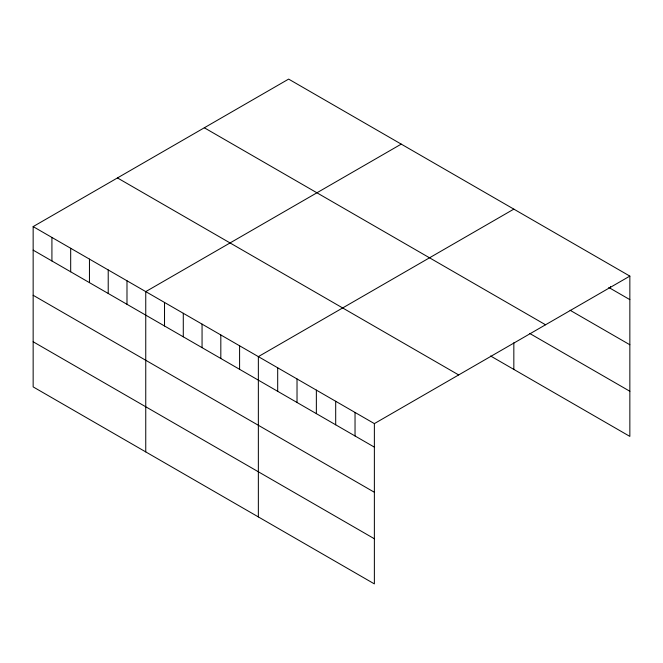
<?xml version="1.0" encoding="UTF-8"?>
<svg xmlns="http://www.w3.org/2000/svg" width="663" height="663" viewBox="0 0 663 663"><rect width="100%" height="100%" fill="white"/><g stroke="black" fill="none" stroke-linecap="round" stroke-linejoin="round"><path stroke-width="0.99" d="M33.15 226.605L374.371 423.607L374.371 583.896L33.15 386.894L33.15 226.605L288.629 79.104L629.85 276.106L629.85 436.395L490.603 355.998M401.231 144.12L145.752 291.621L145.752 451.901M513.833 209.127L258.355 356.628L258.355 516.916M374.371 423.607L629.85 276.106M608.758 287.452L629.85 299.635M570.089 310.259L629.85 344.76M204.32 127.785L545.541 324.779M529.654 333.414L629.85 391.261M117.459 177.933L458.68 374.935M33.15 250.133L374.371 447.135M33.15 295.267L374.371 492.261M33.15 341.76L374.371 538.762M610.515 286.424L610.515 288.471M513.833 342.746L513.833 369.415M355.036 412.444L355.036 435.972M335.693 401.281L335.693 424.809M316.359 390.117L316.359 413.646M297.024 378.954L297.024 402.482M277.689 367.791L277.689 391.319M239.592 345.796L239.592 369.316M220.82 334.956L220.82 358.484M202.058 324.124L202.058 347.652M183.286 313.284L183.286 336.812M164.523 302.452L164.523 325.981M126.989 280.781L126.989 304.309M108.218 269.949L108.218 293.477M89.455 259.109L89.455 282.637M70.684 248.277L70.684 271.805M51.921 237.445L51.921 260.965"/></g></svg>
